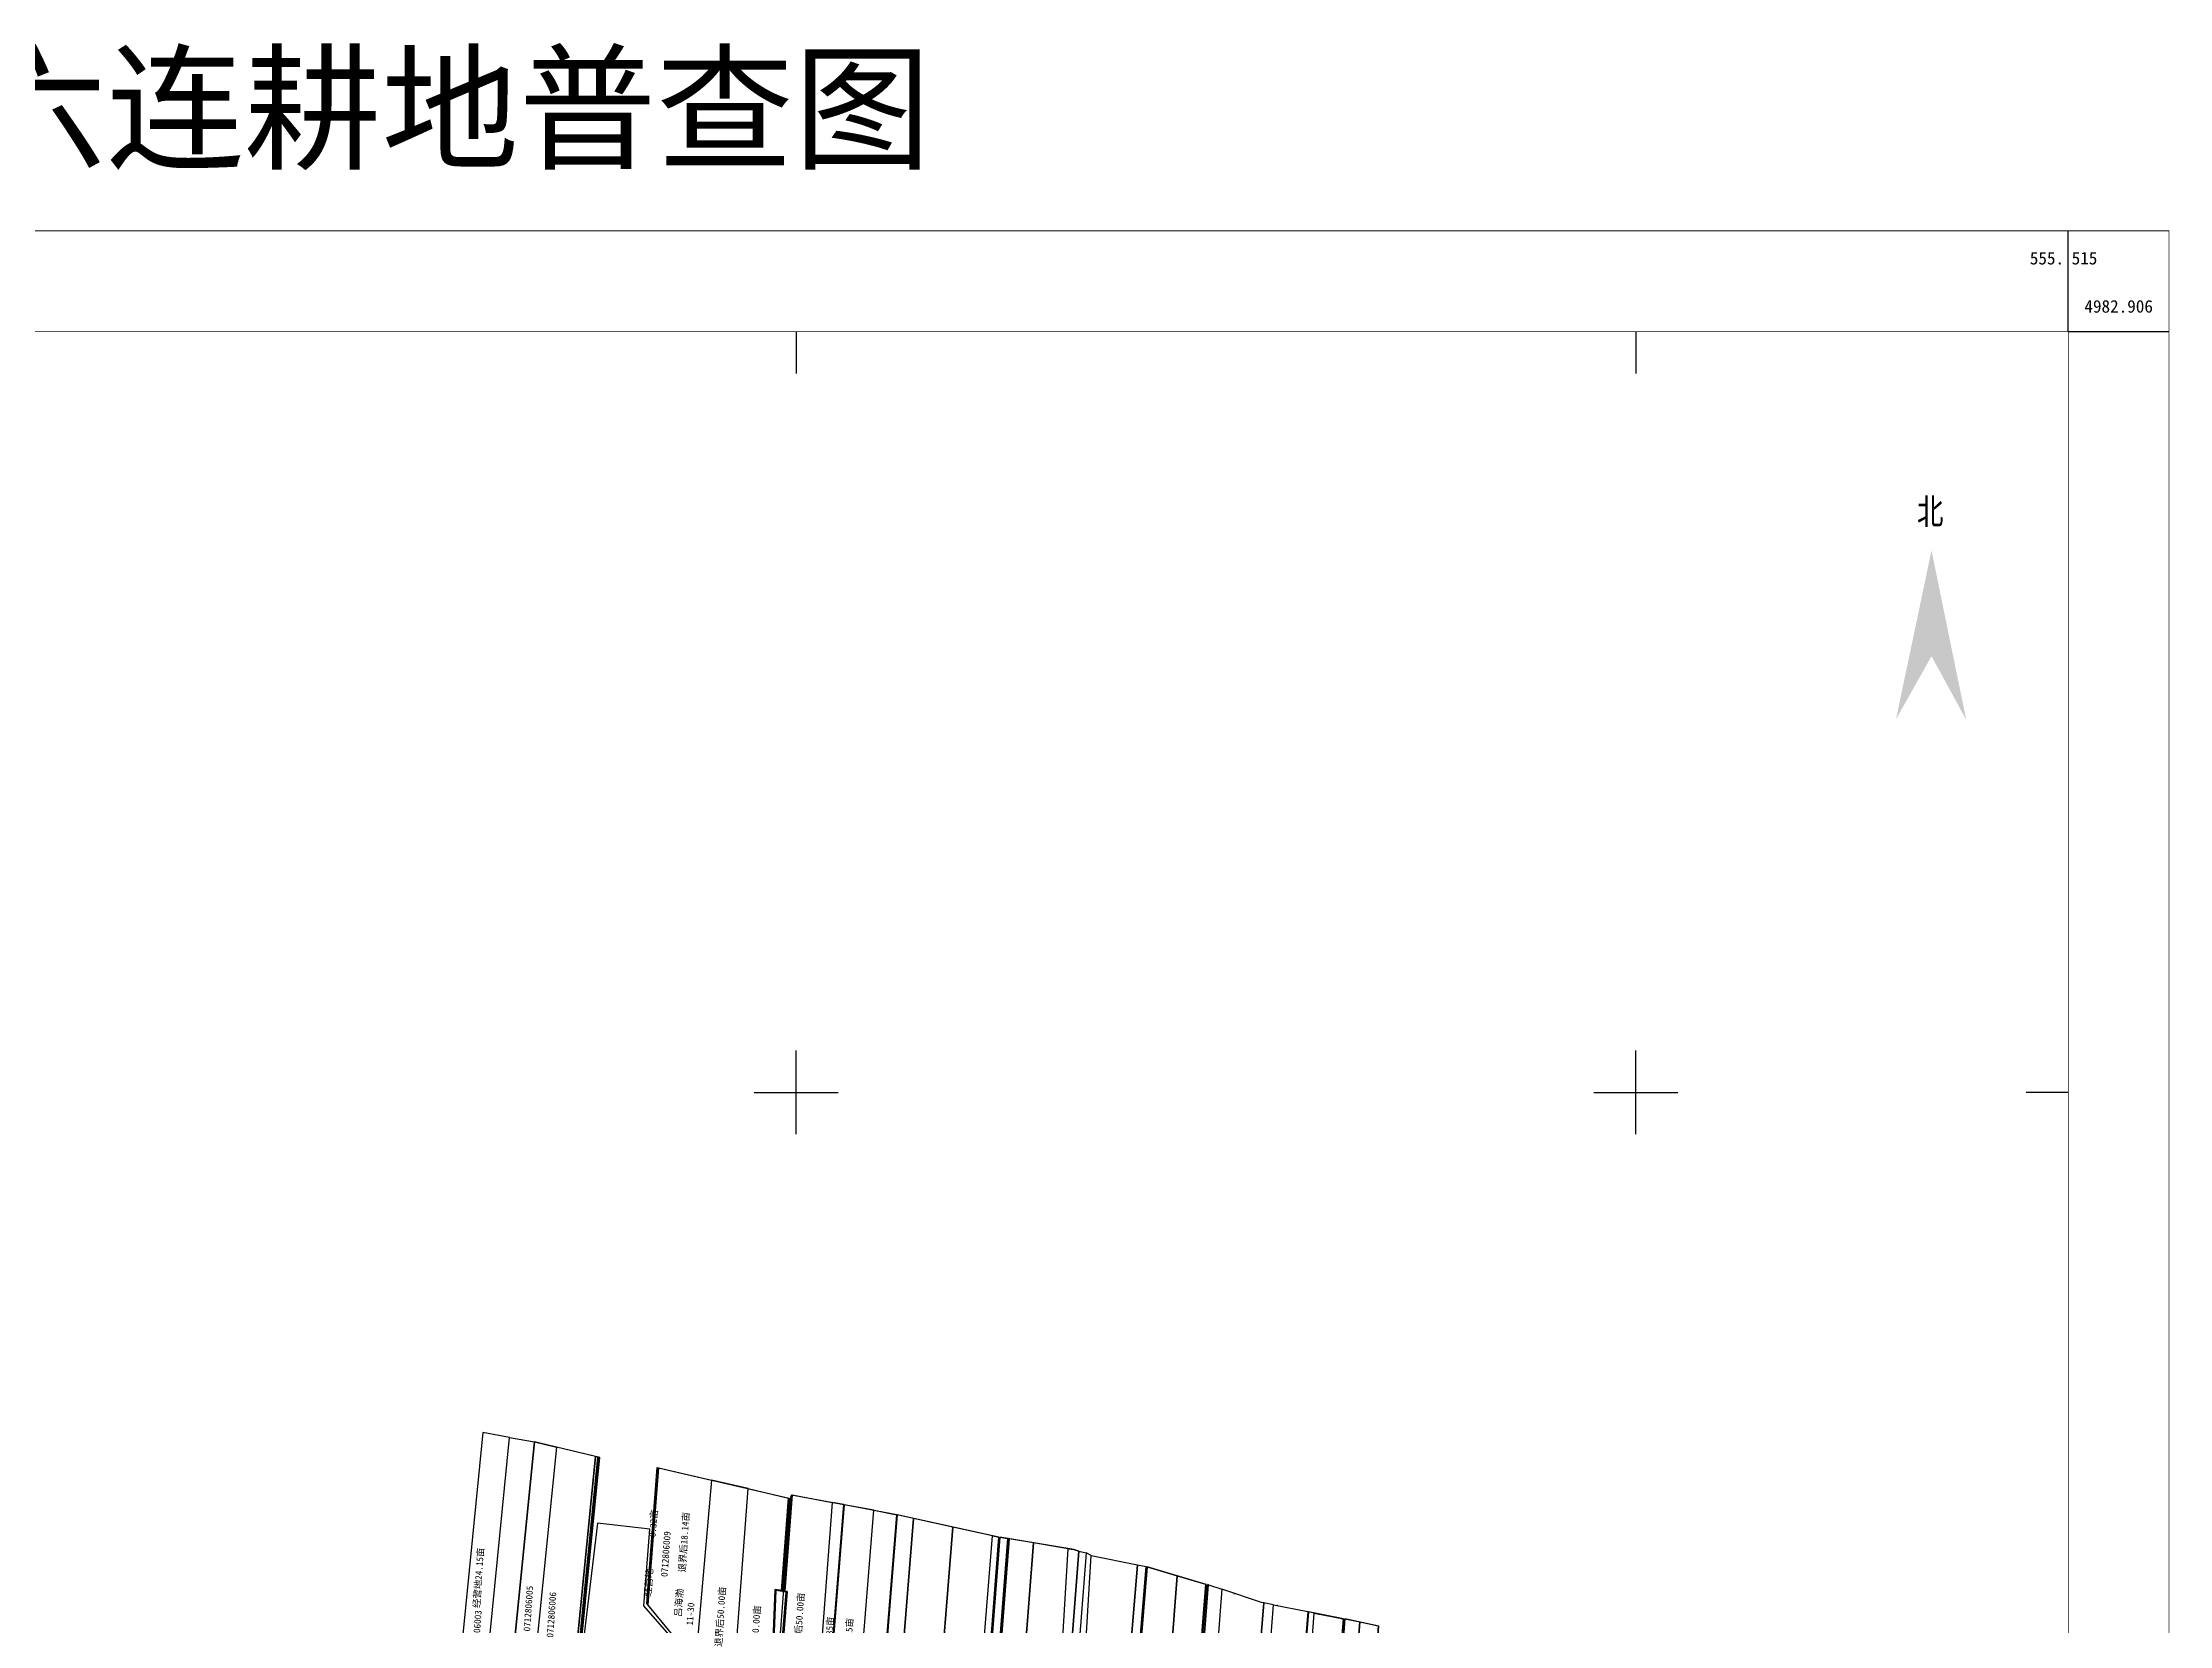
# Model space of a CAD drawing. Extents: x 550319 to 555636, y 4977603 to 4983250.
# Drawn here: x 553102 to 555636, y 4981365 to 4983250 of the extents above; entities that cross this region are included whole.
import ezdxf
from ezdxf.enums import TextEntityAlignment as Align

# ---------------------------------------------------------------- set-up
doc = ezdxf.new("R2010")
doc.units = 0
doc.header["$LTSCALE"] = 10
doc.header["$PDSIZE"] = 0.2
doc.linetypes.add('DASHED', pattern=[0.75, 0.5, -0.25])
for name, color, linetype in [('2021新职工', 1, 'CONTINUOUS'), ('2022年', 7, 'CONTINUOUS'), ('4-5', 1, 'CONTINUOUS'), ('TK', 7, 'CONTINUOUS'), ('ZDH', 1, 'CONTINUOUS'), ('出水桩', 2, 'CONTINUOUS'), ('地块名称', 6, 'CONTINUOUS'), ('宗地号', 1, 'CONTINUOUS'), ('权利人', 1, 'CONTINUOUS'), ('测地框', 1, 'CONTINUOUS'), ('经营地', 6, 'CONTINUOUS'), ('经营地面积', 6, 'CONTINUOUS'), ('身份地', 1, 'CONTINUOUS'), ('身份地面积', 1, 'CONTINUOUS')]:
    doc.layers.add(name, color=color, linetype=linetype)
doc.styles.add('HZ', font='rs.shx', dxfattribs={"width": 0.8, "bigfont": 'hztxt.shx'})
doc.styles.add('宋体', font='')
doc.styles.get('宋体').set_extended_font_data('SimSun')

# ---------------------------------------------------------------- blocks, each defined once
blk = doc.blocks.new('指北针')
at = {"layer": 'TK', "color": 7, "linetype": 'DASHED'}
for points in [[(563039.86, 4969901.56), (563035.63, 4969881.45), (563039.86, 4969888.96)], [(563039.86, 4969901.56), (563039.86, 4969888.96), (563043.99, 4969881.41)]]:
    blk.add_solid(points, dxfattribs=at)
at = {"layer": 'TK', "color": 7, "linetype": 'DASHED', "style": 'HZ', "width": 0.9}
blk.add_text('北', height=3.5, dxfattribs=at).set_placement((563038.13, 4969904.33))

msp = doc.modelspace()

# ---------------------------------------------------------------- linework, layer by layer
at = {"layer": '2021新职工', "color": 4, "linetype": 'Continuous', "flags": 128}
for points in [[(553763.7, 4981565.7), (553760.9, 4981566.3), (553692.7, 4980874.6), (553695.6, 4980874)], [(554455.4, 4980733.1), (554499.6, 4980720), (554501.7, 4980719.7), (554502.2, 4980719.6), (554556.9, 4981392.1), (554554, 4981392.5), (554507, 4981408.1)]]:
    msp.add_lwpolyline(points, close=True, dxfattribs=at)
at = {"layer": '2021新职工', "color": 4, "linetype": 'Continuous', "elevation": 290.3, "flags": 128}
msp.add_lwpolyline([(553835.9, 4981552.7), (553899.3, 4981538), (553880.1, 4981321), (553823.2, 4981389.7)], close=True, dxfattribs=at)
at = {"layer": '2022年', "color": 4, "linetype": 'Continuous', "flags": 128}
for points, elevation in [([(554233.6, 4981472), (554241.5, 4981470.3), (554188.2, 4980772.9), (554177.7, 4980775)], 290.3), ([(554242.7, 4981470.1), (554251.6, 4981468.6), (554197.8, 4980771.1), (554188.9, 4980772.7)], 290.4), ([(554671.1, 4981369.2), (554693, 4981364.5), (554643.9, 4980699.5), (554619.6, 4980700.3)], 290.5)]:
    msp.add_lwpolyline(points, close=True, dxfattribs=dict(at, elevation=elevation))
msp.add_lwpolyline([(554282.7, 4981463.4), (554253.6, 4981468.3), (554199.8, 4980770.7), (554228.8, 4980765.6)], close=True, dxfattribs=at)
at = {"layer": '4-5', "color": 2, "linetype": 'Continuous', "elevation": 289.7, "flags": 128}
for points in [[(553658.6, 4981589.1), (553688.5, 4981583.7), (553637.8, 4981082.9), (553609.2, 4981090)], [(553688.5, 4981583.7), (553714.7, 4981577.3), (553644.7, 4980885.5), (553618.7, 4980891.4), (553637.2, 4981072.5)]]:
    msp.add_lwpolyline(points, close=True, dxfattribs=at)
at = {"layer": 'TK', "linetype": 'Continuous'}
for p, q in [((555515, 4982906), (555515, 4983026)), ((554000, 4982906), (554000, 4982856)), ((555000, 4982906), (555000, 4982856)), ((555515, 4982906), (555635, 4982906)), ((554000, 4981950), (554000, 4982050)), ((555000, 4981950), (555000, 4982050)), ((553950, 4982000), (554050, 4982000)), ((554950, 4982000), (555050, 4982000)), ((555515, 4982000), (555465, 4982000))]:
    msp.add_line(p, q, dxfattribs=at)
at = {"layer": 'TK', "linetype": 'Continuous', "const_width": 1, "flags": 128}
for points in [[(550395, 4977786), (555635, 4977786), (555635, 4983026), (550395, 4983026)], [(550515, 4977906), (555515, 4977906), (555515, 4982906), (550515, 4982906)]]:
    msp.add_lwpolyline(points, close=True, dxfattribs=at)
at = {"layer": 'ZDH', "linetype": 'Continuous'}
for p in [(554522.1, 4981403.1, 290.3), (554572.8, 4981388.9), (554622.7, 4981378.6), (554650.1, 4981373.1)]:
    msp.add_point(p, dxfattribs=at)
at = {"layer": '出水桩', "color": 2, "linetype": 'Continuous', "flags": 128}
for points, elevation in [([(553764.8, 4981565.4), (553696.7, 4980873.7)], 289.7), ([(553939.1, 4980823.4), (553974.5, 4981297.3), (553970.5, 4981297.5), (553974.9, 4981407.9), (553982.6, 4981406.6), (553990.9, 4981516.8)], 290.3), ([(553993.1, 4981518.7), (553940.9, 4980823.1)], 290.3), ([(553995.3, 4981520.6), (553986.6, 4981405.9), (553989.1, 4981405.4), (553980.5, 4981297.1), (553978.5, 4981297.2), (553942.8, 4980822.6)], 290.5), ([(554198.8, 4980770.9), (554252.6, 4981468.5)], 290.4), ([(554487.3, 4981414.3), (554434.6, 4980748.5)], 290.3), ([(554437.1, 4980743.3), (554489.2, 4981413.8)], 290.3)]:
    msp.add_lwpolyline(points, dxfattribs=dict(at, elevation=elevation))
for points in [[(554252.6, 4981468.5), (554251.6, 4981468.6), (554197.8, 4980771.1), (554198.8, 4980770.9)], [(554253.6, 4981468.3), (554252.6, 4981468.5), (554198.8, 4980770.9), (554199.8, 4980770.7)], [(554488.3, 4981414), (554487.3, 4981414.3), (554434.6, 4980748.5), (554435.6, 4980748.4)], [(554491.2, 4981413.3), (554490.2, 4981413.7), (554438.6, 4980738.1), (554439.6, 4980737.8)]]:
    msp.add_lwpolyline(points, close=True, dxfattribs=at)
at = {"layer": '测地框', "color": 7, "linetype": 'Continuous'}
msp.add_line((554359.6, 4980744, 290.3), (554416.6, 4981435.1, 290.3), dxfattribs=at)
at = {"layer": '测地框', "color": 5, "linetype": 'Continuous', "elevation": 289.7, "flags": 128}
msp.add_lwpolyline([(553658.6, 4981589.1), (553626.8, 4981594.8), (553577.7, 4981097.9), (553609.2, 4981090)], close=True, dxfattribs=at)
at = {"layer": '测地框', "color": 7, "linetype": 'Continuous', "flags": 128}
for points, elevation in [([(553766.3, 4981565), (553714.7, 4981577.3), (553688.5, 4981583.7), (553637.2, 4981072.5), (553618.6, 4981073.9), (553590.6, 4980897.7), (553697.6, 4980873.5)], 289.7), ([(553834.6, 4981553), (553991.8, 4981516.6), (553983.5, 4981405.4), (553975.8, 4981406.7), (553971.5, 4981298.5), (553975.6, 4981298.3), (553940.1, 4980823.3), (553699.1, 4980873.3), (553734.5, 4981245.4), (553869.9, 4981216.8), (553883, 4981317.5), (553822, 4981391.2)], 290.3), ([(553994.3, 4981520.7), (554056.7, 4981509.1), (554000.2, 4980810.8), (553941.8, 4980822.8), (553977.5, 4981298.2), (553979.5, 4981298.1), (553988, 4981404.6), (553985.6, 4981405)], 290.5), ([(554119.7, 4981497), (554057.3, 4981508.8), (554001, 4980810.3), (554062.9, 4980798)], 290.4), ([(553825.5, 4981479.9), (553763.2, 4981486.9), (553734.5, 4981245.4), (553869.9, 4981216.8), (553879, 4981319.4), (553818.7, 4981388.3)], 289.9), ([(554241.5, 4981470.3), (554120.1, 4981496.9), (554063.9, 4980797.7), (554188.2, 4980772.9)], 290.3), ([(554336.7, 4981453.4), (554330.5, 4981455.5), (554242.7, 4981470.1), (554188.9, 4980772.7), (554281.9, 4980756.2), (554283.1, 4980755.7)], 290.4), ([(554488.3, 4981414), (554417.8, 4981434.8), (554362.2, 4980753.2), (554435.6, 4980748.4)], 290.3), ([(554651.7, 4981372.8), (554610.3, 4981381.1), (554555.6, 4980707.4), (554597.1, 4980701.4)], 290.5), ([(554693.9, 4981364.3), (554653.3, 4981373), (554603.7, 4980700.8), (554644.9, 4980699.4)], 290.5)]:
    msp.add_lwpolyline(points, close=True, dxfattribs=dict(at, elevation=elevation))
at = {"layer": '经营地', "color": 5, "linetype": 'Continuous', "flags": 128}
for points in [[(554324, 4981456.5), (554330.5, 4981455.5), (554336.7, 4981453.4), (554283.1, 4980755.7), (554281.9, 4980756.2), (554281.8, 4980756.2)], [(554351.4, 4981448.2), (554345.3, 4981451.5), (554291.1, 4980752.6), (554309.3, 4980749)], [(554568.5, 4981389.8), (554556.9, 4981392.1), (554502.2, 4980719.6), (554516.4, 4980716.4)]]:
    msp.add_lwpolyline(points, close=True, dxfattribs=at)
at = {"layer": '身份地', "color": 1, "linetype": 'Continuous', "flags": 128}
for points in [[(553760.9, 4981566.3), (553714.7, 4981577.3), (553644.7, 4980885.5), (553692.7, 4980874.6)], [(553942.7, 4981528), (553899.3, 4981538), (553880.1, 4981321), (553883, 4981317.5), (553869.9, 4981216.8), (553842, 4980843.7), (553890.9, 4980833.5)], [(554056.7, 4981509.1), (554042.7, 4981511.7), (553990.1, 4980812.9), (554000.2, 4980810.8)], [(554092.3, 4981502.2), (554057.3, 4981508.8), (554001, 4980810.3), (554035.9, 4980803.4)], [(554139.7, 4981492.6), (554120.1, 4981496.9), (554063.9, 4980797.7), (554083.7, 4980793.7)], [(554186.7, 4981482.3), (554139.7, 4981492.6), (554083.7, 4980793.7), (554130.6, 4980784.4)], [(554233.6, 4981472), (554186.7, 4981482.3), (554130.6, 4980784.4), (554177.7, 4980775)], [(554324, 4981456.5), (554282.7, 4981463.4), (554228.8, 4980765.6), (554281.8, 4980756.2)], [(554568.5, 4981389.8), (554609.2, 4981381.7), (554554.5, 4980707.8), (554516.4, 4980716.4)], [(554616.8, 4981379.8), (554610.3, 4981381.1), (554555.6, 4980707.4), (554567.7, 4980705.6)], [(554616.8, 4981379.8), (554651.7, 4981372.8), (554597.1, 4980701.4), (554567.7, 4980705.6)]]:
    msp.add_lwpolyline(points, close=True, dxfattribs=at)
at = {"layer": '身份地', "color": 5, "linetype": 'Continuous', "elevation": 290.3, "flags": 128}
msp.add_lwpolyline([(553834.6, 4981553), (553835.9, 4981552.7), (553823.2, 4981389.7), (553822, 4981391.2)], close=True, dxfattribs=at)
at = {"layer": '身份地', "linetype": 'Continuous', "flags": 128}
msp.add_lwpolyline([(553942.7, 4981528), (553990.9, 4981516.8), (553982.6, 4981406.6), (553974.9, 4981407.9), (553970.5, 4981297.5), (553974.5, 4981297.3), (553939.1, 4980823.5), (553890.9, 4980833.5)], close=True, dxfattribs=at)
for points, elevation in [([(553995.3, 4981520.5), (554042.7, 4981511.7), (553990.1, 4980812.9), (553942.8, 4980822.6), (553978.5, 4981297.2), (553980.5, 4981297.1), (553989.1, 4981405.4), (553986.6, 4981405.9)], 290.5), ([(554092.3, 4981502.2), (554119.7, 4981497), (554062.9, 4980798), (554035.9, 4980803.4)], 290.4), ([(554351.4, 4981448.2), (554406.3, 4981437.2), (554349.1, 4980744.8), (554326.4, 4980746.6), (554309.3, 4980749)], 290.3), ([(554417.8, 4981434.8), (554453.7, 4981424.2), (554402.2, 4980750.6), (554362.2, 4980753.2)], 290.3), ([(554453.7, 4981424.2), (554487.3, 4981414.3), (554434.6, 4980748.5), (554402.2, 4980750.6)], 290.3), ([(554491.2, 4981413.3), (554507, 4981408.1), (554455.4, 4980733.1), (554439.6, 4980737.8)], 290.3)]:
    msp.add_lwpolyline(points, close=True, dxfattribs=dict(at, elevation=elevation))
at = {"layer": '身份地', "linetype": 'Continuous', "elevation": 290.4, "flags": 128}
msp.add_lwpolyline([(554251.6, 4981468.6), (554252.6, 4981468.5)], dxfattribs=at)
at = {"layer": '身份地', "color": 3, "linetype": 'Continuous', "flags": 128}
msp.add_lwpolyline([(554291.1, 4980752.6), (554283.1, 4980755.7), (554336.7, 4981453.4), (554345.3, 4981451.5)], close=True, dxfattribs=at)
at = {"layer": '身份地', "color": 1, "linetype": 'Continuous', "flags": 128}
for points, elevation in [([(554406.3, 4981437.2), (554416.6, 4981435.1), (554359.6, 4980744), (554349.1, 4980744.8)], 290.3), ([(554653.3, 4981373), (554671.1, 4981369.2), (554619.6, 4980700.3), (554603.7, 4980700.8)], 290.5)]:
    msp.add_lwpolyline(points, close=True, dxfattribs=dict(at, elevation=elevation))

# ---------------------------------------------------------------- block references
at = {"layer": '身份地', "color": 1, "linetype": 'Continuous', "xscale": 10, "yscale": 10, "zscale": 10}
msp.add_blockref('指北针', (-5075046.5, -44716370.2), dxfattribs=at)

# ---------------------------------------------------------------- texts
at = {"layer": '2021新职工', "color": 4, "linetype": 'Continuous', "style": '宋体'}
for s, p in [('退界后18.14亩', (553866.1, 4981464.2)), ('吕海渤', (553860, 4981392.1))]:
    msp.add_text(s, height=8, rotation=86, dxfattribs=at).set_placement(p, align=Align.MIDDLE)
at = {"layer": 'TK', "linetype": 'Continuous', "style": '宋体'}
msp.add_text('第七师一二八团六连耕地普查图', height=120, dxfattribs=at).set_placement((553015, 4983076), align=Align.BOTTOM_CENTER)
msp.add_text('555.', height=15, dxfattribs=at).set_placement((555510, 4982993.5), align=Align.MIDDLE_RIGHT)
msp.add_text('515', height=15, dxfattribs=at).set_placement((555519, 4982993.5), align=Align.MIDDLE_LEFT)
msp.add_text('4982.906', height=15, dxfattribs=at).set_placement((555575, 4982936), align=Align.MIDDLE)
at = {"layer": '地块名称', "color": 7, "linetype": 'Continuous', "style": '宋体'}
msp.add_text('11-30', height=8, rotation=86, dxfattribs=at).set_placement((553874, 4981378.7), align=Align.MIDDLE)
at = {"layer": '宗地号', "linetype": 'Continuous', "style": '宋体'}
for s, p in [('0712806009', (553844.7, 4981450.1)), ('0712806005', (553681, 4981385.2)), ('0712806006', (553708.5, 4981377.8)), ('0712806003', (553619.6, 4981356.1))]:
    msp.add_text(s, height=8, rotation=86, dxfattribs=at).set_placement(p, align=Align.MIDDLE)
at = {"layer": '权利人', "color": 5, "linetype": 'Continuous', "style": '宋体'}
for s, p in [('经营地24.15亩', (553621.4, 4981421.9)), ('经营地', (553824, 4981416.2))]:
    msp.add_text(s, height=8, rotation=86, dxfattribs=at).set_placement(p, align=Align.MIDDLE)
at = {"layer": '经营地面积', "color": 5, "linetype": 'Continuous', "style": '宋体'}
msp.add_text('0.32亩', height=8, rotation=86, dxfattribs=at).set_placement((553829.5, 4981486.8, -290.5), align=Align.MIDDLE)
at = {"layer": '身份地面积', "linetype": 'Continuous', "style": '宋体'}
for s, p in [('退界后50.00亩', (553909.5, 4981375.6, -290.5)), ('退界后50.00亩', (554003.1, 4981368.4, -290.5)), ('退界后50.00亩', (553951, 4981353.2, -290.5)), ('退界后12.85亩', (554038, 4981339.8, -290.5)), ('退界后37.15亩', (554061.2, 4981338, -290.5))]:
    msp.add_text(s, height=8, rotation=86, dxfattribs=at).set_placement(p, align=Align.MIDDLE)

doc.saveas('drawing.dxf')
